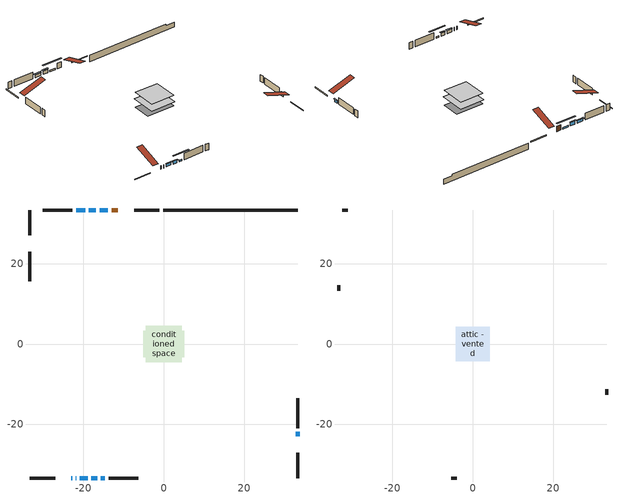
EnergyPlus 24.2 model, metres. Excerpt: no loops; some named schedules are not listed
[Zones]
conditioned space
 floor adiabatic (AdiabaticFloorConstruction): -4.49,-4.49 -4.49,4.49 4.49,4.49 4.49,-4.49 z0.61
 floor foundation (Slab1 construction): -5.12,-3.26 -5.12,3.26 5.12,3.26 5.12,-3.26 z-1.69
 wall outside (RimJoist1 construction): -1.1,33.36 -7.38,33.36 / -33.36,-33.36 -27.07,-33.36 / -33.36,33.36 -33.36,27.07 / 33.36,-33.36 33.36,-27.07 z0.61:0.91
 wall outside (AdiabaticWallConstruction 1): -11.44,33.36 -13,33.36 z0.61:2.64
 wall outside (AdiabaticWallConstruction): -23.01,-33.36 -22.81,-33.36 / -21.88,-33.36 -21.81,-33.36 z0.61:1.83; -13.93,33.36 -15.96,33.36 / -15.68,-33.36 -14.66,-33.36 z0.61:1.17; -20.89,-33.36 -18.96,-33.36 / -18.03,-33.36 -16.6,-33.36 z0.61:1.65; 33.36,-23.01 33.36,-21.89 / -19.57,33.36 -21.81,33.36 z0.61:1.6; -16.89,33.36 -18.64,33.36 z0.61:1.91
 wall outside (Wall1 construction): -22.74,33.36 -30.15,33.36 / -13.73,-33.36 -6.32,-33.36 / -33.36,23.01 -33.36,15.6 / 33.36,-20.96 33.36,-13.56 z0.61:3.05
 wall foundation (FoundationWall1 construction): -0.17,33.36,-1.69 -0.17,33.36,0.61 30.01,33.36,0.61 30.01,33.36,0.1 33.36,33.36,0.1 33.36,33.36,-1.69
 window (WindowConstruction 5): -23.01,-33.36 -22.81,-33.36 z0.61:1.83
 window (WindowConstruction 8): -13.93,33.36 -15.96,33.36 z0.61:1.17
 window (WindowConstruction 6): -21.88,-33.36 -21.81,-33.36 z0.61:1.83
 window (WindowConstruction): -20.89,-33.36 -18.96,-33.36 z0.61:1.65
 window (WindowConstruction 1): -18.03,-33.36 -16.6,-33.36 z0.61:1.65
 window (WindowConstruction 2): 33.36,-23.01 33.36,-21.89 z0.61:1.6
 window (WindowConstruction 3): -16.89,33.36 -18.64,33.36 z0.61:1.91
 window (WindowConstruction 4): -19.57,33.36 -21.81,33.36 z0.61:1.6
 window (WindowConstruction 7): -15.67,-33.36 -14.66,-33.36 z0.61:1.17
 door (Door): -11.45,33.36 -13,33.36 z0.61:2.64
 ceiling adiabatic (AdiabaticFloorConstruction): 4.49,-4.49 4.49,4.49 -4.49,4.49 -4.49,-4.49 z0.61
attic - vented
 floor to conditioned space (Floor1 construction Reversed): -4.29,-4.29 -4.29,4.29 4.29,4.29 4.29,-4.29 z3.05
 wall outside (Wall2 construction): -31.08,33.36 -32.43,33.36 / -5.39,-33.36 -4.04,-33.36 / -33.36,14.67 -33.36,13.32 / 33.36,-12.63 33.36,-11.27 z0.61:3.05
 roof outside (Roof1 construction): -10.52,33.36,3.05 -10.52,25,5.84 -8.31,25,5.84 -8.31,33.36,3.05; -23.94,-33.36,3.05 -23.94,-25,5.84 -26.15,-25,5.84 -26.15,-33.36,3.05; -33.36,23.94,3.05 -25,23.94,5.84 -25,26.15,5.84 -33.36,26.15,3.05; 33.36,-23.94,3.05 25,-23.94,5.84 25,-26.15,5.84 33.36,-26.15,3.05
shading: -18.6,33.36 -11.29,33.36 -11.29,33.77 -18.6,33.77 z3.81; -18.75,-33.36 -21.09,-33.36 -21.09,-33.77 -18.75,-33.77 z1.85; -16.4,-33.36 -18.23,-33.36 -18.23,-33.77 -16.4,-33.77 z1.85; 33.36,-21.69 33.36,-23.21 33.77,-23.21 33.77,-21.69 z1.8; -18.84,33.36 -16.69,33.36 -16.69,33.77 -18.84,33.77 z2.11; -22.01,33.36 -19.37,33.36 -19.37,33.77 -22.01,33.77 z1.8; -12.02,-33.36 -18.31,-33.36 -18.31,-33.77 -12.02,-33.77 z3.81
[Building]
Building 1: Terrain=Suburbs
[Site:Location]
Calgary Intl AP_AB: Latitude {deg}=51.11; Longitude {deg}=-114.02; Time Zone {hr}=-7; Elevation {m}=1084; Keep Site Location Information=Yes
[Site:GroundTemperature:Shallow]
0.326196, -1.55603, -1.70677, -0.813554, 2.7722, 6.34125, 9.43543, 11.3955, 11.562, 9.96783, 6.95256, 3.49299
[Site:WaterMainsTemperature]
Calculation Method=Schedule; Temperature Schedule=mains temperature schedule
[Material] Roughness=Rough; Thermal Absorptance=0.9
Name | Thickness {m} | Conductivity {W/m-K} | Density {kg/m3} | Specific Heat {J/kg-K} | Solar Absorptance | Visible Absorptance
asphalt or fiberglass shingles | 0.00635 | 0.162714 | 1121.4 | 1465.45 | 0.4 | 0.4
ceiling loosefill ins | 0.169333 | 0.0480833 | 16.02 | 1046.75 | 0.7 | 0.7
ceiling stud and cavity | 0.1397 | 0.154052 | 65.682 | 1177.47 | 0.7 | 0.7
concrete 4.0 in. | 0.1016 | 1.803125 | 2242.8 | 837.4 | 0.7 | 0.7
concrete 8.0 in. | 0.2032 | 1.803125 | 2242.8 | 837.4 | 0.7 | 0.7
door material | 0.04445 | 0.0451087 | 512.64 | 1214.23 | 0.7 | 0.7
exterior vertical ins | 0.0016772 | 0.029427 | 32.04 | 1214.23 | 0.7 | 0.7
floor covering | 0.0127 | 0.0433444 | 54.468 | 1339.84 | 0.6 | 0.6
floor rigid ins; wall rigid ins | 0.512978 | 0.029427 | 32.04 | 1214.23 | 0.7 | 0.7
floor stud and cavity | 0.1397 | 1.75129 | 37.0049 | 1207.88 | 0.7 | 0.7
furniture material conditioned space 1 | 0.1524 | 0.115458 | 640.8 | 1214.23 | 0.6 | 0.6
gypsum board | 0.0127 | 0.160291 | 801 | 837.4 | 0.6 | 0.6
gypsum board 1 | 0.0127 | 0.160291 | 801 | 837.4 | 0.7 | 0.7
osb sheathing 0.5 in. | 0.0127 | 0.115458 | 512.64 | 1214.23 | 0.7 | 0.7
osb sheathing 0.75 in. | 0.01905 | 0.115458 | 512.64 | 1214.23 | 0.7 | 0.7
rim joist stud and cavity | 0.0508 | 0.648972 | 50.32683 | 1063.81 | 0.6 | 0.6
wall stud and cavity | 0.1397 | 0.126336 | 139.0536 | 1170.24 | 0.7 | 0.7
wall stud and cavity 1 | 0.0889 | 6.9971 | 50.32683 | 1063.81 | 0.6 | 0.6
wall stud and cavity 2 | 0.0889 | 0.380278 | 52.3479 | 1209.89 | 0.7 | 0.7
wall stud and cavity 3 | 0.0889 | 0.391764 | 83.0341 | 1211.67 | 0.7 | 0.7
wood siding | 0.0254 | 0.102417 | 544.68 | 1172.36 | 0.4 | 0.4
wood siding 1 | 0.00254 | 0.102417 | 544.68 | 1172.36 | 0.4 | 0.4
wood siding 2; wood siding 3; wood siding 4 | 0.0254 | 0.102417 | 544.68 | 1172.36 | 0.7 | 0.7
[WindowMaterial:SimpleGlazingSystem]
Name | U-Factor {W/m2-K} | Solar Heat Gain Coefficient
WindowMaterial | 4.19945 | 0.68
WindowMaterial 1 | 4.41294 | 0.67
WindowMaterial 2 | 4.67072 | 0.66
WindowMaterial 3 | 4.11825 | 0.69
WindowMaterial 4 | 4.80529 | 0.61
WindowMaterial 5 | 6.688684 | 0.45
WindowMaterial 6 | 5.31574 | 0.62
[Construction]
AdiabaticFloorConstruction: floor stud and cavity, floor rigid ins, osb sheathing 0.75 in., floor covering
AdiabaticWallConstruction: wood siding 3, wall rigid ins, wall stud and cavity 2, gypsum board
AdiabaticWallConstruction 1: wood siding 4, wall rigid ins, wall stud and cavity 2, gypsum board
Door: door material
Floor1 construction Reversed: gypsum board, ceiling stud and cavity, ceiling loosefill ins
FoundationWall1 construction: concrete 8.0 in., gypsum board 1
furniture construction conditioned space 1: furniture material conditioned space 1
PartitionWallConstruction: gypsum board, wall stud and cavity 3, gypsum board
RimJoist1 construction: wood siding 2, rim joist stud and cavity
Roof1 construction: asphalt or fiberglass shingles
Slab1 construction: concrete 4.0 in.
Wall1 construction: wood siding, osb sheathing 0.5 in., wall stud and cavity, gypsum board
Wall2 construction: wood siding 1, wall stud and cavity 1
WindowConstruction: WindowMaterial
WindowConstruction 1: WindowMaterial 1
WindowConstruction 2; WindowConstruction 4: WindowMaterial 2
WindowConstruction 3: WindowMaterial 3
WindowConstruction 5: WindowMaterial 4
WindowConstruction 6: WindowMaterial 5
WindowConstruction 7; WindowConstruction 8: WindowMaterial 6
[Zone] Multiplier=1; Part of Total Floor Area=Yes
Name | Volume {m3}
attic - vented | 33.394
conditioned space | 378.8
[Space]
Name | Zone | Volume {m3}
attic - vented 1 | attic - vented | 33.394
conditioned space 1 | conditioned space | 378.8
[ZoneInfiltration:EffectiveLeakageArea]
infil attic - vented 1: Zone or Space=attic - vented 1; Schedule=Always On Discrete; Effective Air Leakage Area {cm2}=2529.26; Stack Coefficient=0.000363473; Wind Coefficient=1.28812e-05
[ZoneMixing]
whole house fan mix: Zone or Space=attic - vented; Schedule=Always On Continuous; Design Flow Rate Calculation Method=Flow/Zone; Design Flow Rate {m3/s}=0; Source Zone or Space=conditioned space
[SurfaceProperty:ExposedFoundationPerimeter]
Slab1: Exposed Perimeter Calculation Method=TotalExposedPerimeter; Total Exposed Perimeter {m}=33.528
[InternalMass] Zone or ZoneList=conditioned space; Space or SpaceList=conditioned space 1
Name | Construction | Surface Area {m2}
furniture mass conditioned space 1 | furniture construction conditioned space 1 | 59.0403
partition wall mass | PartitionWallConstruction | 147.601
[Lights]
interior lighting: Zone or ZoneList or Space or SpaceList=conditioned space 1; Schedule=interior lighting schedule; Design Level Calculation Method=LightingLevel; Lighting Level {W}=343.2; Return Air Fraction=0; Fraction Radiant=0.6; Fraction Visible=0.2; Fraction Replaceable=1
[People]
occupants: Zone or ZoneList or Space or SpaceList=conditioned space 1; Number of People Schedule=occupants schedule; Number of People Calculation Method=People; Number of People=3; Fraction Radiant=0.314171; Sensible Heat Fraction=0.56303; Activity Level Schedule=occupants activity schedule; Carbon Dioxide Generation Rate {m3/s-W}=0; Enable ASHRAE 55 Comfort Warnings=No; Mean Radiant Temperature Calculation Type=EnclosureAveraged
[ElectricEquipment] Zone or ZoneList or Space or SpaceList=conditioned space 1; Design Level Calculation Method=EquipmentLevel
Name | Schedule | Design Level {W} | Fraction Latent | Fraction Radiant | Fraction Lost
clothes dryer | clothes dryer schedule | 140.772 | 0.015 | 0.081 | 0.85
clothes washer | clothes washer schedule | 32.1985 | 0.03 | 0.162 | 0.7
cooking range | cooking range schedule | 215.147 | 0.08 | 0.432 | 0.2
dishwasher | dishwasher schedule | 66.8632 | 0.3 | 0.18 | 0.4
fridge | fridge schedule | 72.9452 | 0 | 0.6 | 0
mech vent bath fan 0 | mech vent bath fan 0 schedule | 50.2 | 0 | 0 | 1
mech vent bath fan 1 | mech vent bath fan 1 schedule | 50.2 | 0 | 0 | 1
mech vent house fan | mech vent house fan schedule | 0 | 0 | 0 | 1
mech vent house fan cfis | mech vent house fan cfis schedule | 0 | 0 | 0 | 0
mech vent range fan 0 | mech vent range fan 0 schedule | 57 | 0 | 0 | 1
misc plug loads | misc plug loads schedule | 494.7 | 0.045 | 0.513 | 0.1
whole house fan | Always On Discrete | 0 | 0 | 0 | 1
[OtherEquipment] Zone or ZoneList or Space or SpaceList=conditioned space 1; Design Level Calculation Method=EquipmentLevel
Name | Fuel Type | Schedule | Design Level {W} | Fraction Latent | Fraction Radiant | Fraction Lost
clothes dryer 1 | Electricity | clothes dryer schedule | 0 | 0.015 | 0.081 | 0.85
cooking range 1 | Electricity | cooking range schedule | 0 | 0.08 | 0.432 | 0.2
general water use latent | None | general water use schedule | 62.594 | 1 | 0 | 0
general water use sensible | None | general water use schedule | -61.6891 | 0 | 0.6 | 0
mech vent house fan latent load | None | Always On Discrete | 0 | 1 | 0 | 0
mech vent house fan sensible load | None | Always On Discrete | 0 | 0 | 0 | 0
water heater energy adjustment1 | NaturalGas | Always On Discrete | 0.01 | 0 | 0 | 1
[ZoneInfiltration:DesignFlowRate] Zone or ZoneList or Space or SpaceList=conditioned space 1; Schedule=Always On Discrete; Design Flow Rate Calculation Method=Flow/Zone; Design Flow Rate {m3/s}=0
infil flow; natural vent flow; whole house fan flow
[AvailabilityManager:Scheduled]
furnace airloop Availability Manager: Schedule=Always On Discrete
[Foundation:Kiva]
Foundation Kiva 1: Initial Indoor Air Temperature {C}=18; Wall Height Above Grade {m}=0.609996; Wall Depth Below Slab {m}=0.2032; Custom Block Material Name 1=exterior vertical ins; Custom Block Depth 1 {m}=2.29999; Custom Block X Position 1 {m}=0.2159; Custom Block Z Position 1 {m}=0
[Foundation:Kiva:Settings]
Soil Conductivity {W/m-K}=0.849921; Soil Density {kg/m3}=1842.3; Soil Specific Heat {J/kg-K}=418.7; Ground Solar Absorptivity=0.9; Ground Thermal Absorptivity=0.9; Ground Surface Roughness {m}=0.03; Far-Field Width {m}=40; Deep-Ground Boundary Condition=ZeroFlux; Deep-Ground Depth {m}=40; Minimum Cell Dimension {m}=0.2; Maximum Cell Growth Coefficient=3; Simulation Timestep=Timestep
[Exterior:Lights]
exterior lighting: Schedule=exterior lighting schedule; Design Level {W}=75.6
[EnergyManagementSystem:GlobalVariable]
furnace_airloop_Fan_RTF
infil_program_Qfan
infil_program_Qinf
natural_vent_program_Qnv
natural_vent_program_Qwhf
[EnergyManagementSystem:Sensor]
Name | Output:Variable or Output:Meter Index Key | Output:Variable or Output:Meter
airflow_gain | infil flow | Infiltration Sensible Heat Gain Energy
airflow_gain_1 | natural vent flow | Infiltration Sensible Heat Gain Energy
airflow_gain_2 | whole house fan flow | Infiltration Sensible Heat Gain Energy
airflow_loss | infil flow | Infiltration Sensible Heat Loss Energy
airflow_loss_1 | natural vent flow | Infiltration Sensible Heat Loss Energy
airflow_loss_2 | whole house fan flow | Infiltration Sensible Heat Loss Energy
clg_load_cond |  | Cooling:EnergyTransfer:Zone:CONDITIONED SPACE
clg_sp_s; clg_sp_s_1 | cooling setpoint | Schedule Value
clothes_dryer_exhaust_0_sch_s | clothes dryer exhaust 0 schedule | Schedule Value
cool_season | cooling season schedule | Schedule Value
htg_load_cond |  | Heating:EnergyTransfer:Zone:CONDITIONED SPACE
htg_sp_s; htg_sp_s_1 | heating setpoint | Schedule Value
ig_ee_conv | clothes dryer | Electric Equipment Convective Heating Energy
ig_ee_conv_2 | cooking range | Electric Equipment Convective Heating Energy
ig_ee_conv_4 | fridge | Electric Equipment Convective Heating Energy
ig_ee_conv_5 | misc plug loads | Electric Equipment Convective Heating Energy
ig_ee_conv_6 | whole house fan | Electric Equipment Convective Heating Energy
ig_ee_rad | clothes dryer | Electric Equipment Radiant Heating Energy
ig_ee_rad_2 | cooking range | Electric Equipment Radiant Heating Energy
ig_ee_rad_4 | fridge | Electric Equipment Radiant Heating Energy
ig_ee_rad_5 | misc plug loads | Electric Equipment Radiant Heating Energy
ig_ee_rad_6 | whole house fan | Electric Equipment Radiant Heating Energy
ig_lgt_conv | interior lighting | Lights Convective Heating Energy
ig_lgt_rad | interior lighting | Lights Radiant Heating Energy
ig_lgt_vis | interior lighting | Lights Visible Radiation Heating Energy
ig_oe_conv | clothes dryer 1 | Other Equipment Convective Heating Energy
ig_oe_conv_1 | cooking range 1 | Other Equipment Convective Heating Energy
ig_oe_conv_2 | general water use latent | Other Equipment Convective Heating Energy
ig_oe_conv_3 | general water use sensible | Other Equipment Convective Heating Energy
ig_oe_conv_4 | water heater energy adjustment1 | Other Equipment Convective Heating Energy
ig_oe_rad | clothes dryer 1 | Other Equipment Radiant Heating Energy
ig_oe_rad_1 | cooking range 1 | Other Equipment Radiant Heating Energy
ig_oe_rad_2 | general water use latent | Other Equipment Radiant Heating Energy
ig_oe_rad_3 | general water use sensible | Other Equipment Radiant Heating Energy
ig_oe_rad_4 | water heater energy adjustment1 | Other Equipment Radiant Heating Energy
ig_ppl_conv | occupants | People Convective Heating Energy
ig_ppl_rad | occupants | People Radiant Heating Energy
im_conv | furniture mass conditioned space 1 | Surface Inside Face Convection Heat Gain Energy
im_conv_1 | partition wall mass | Surface Inside Face Convection Heat Gain Energy
im_ig | furniture mass conditioned space 1 | Surface Inside Face Internal Gains Radiation Heat Gain Energy
im_ig_1 | partition wall mass | Surface Inside Face Internal Gains Radiation Heat Gain Energy
im_lgt | furniture mass conditioned space 1 | Surface Inside Face Lights Radiation Heat Gain Energy
im_lgt_1 | partition wall mass | Surface Inside Face Lights Radiation Heat Gain Energy
im_sol | furniture mass conditioned space 1 | Surface Inside Face Solar Radiation Heat Gain Energy
im_sol_1 | partition wall mass | Surface Inside Face Solar Radiation Heat Gain Energy
im_surf | furniture mass conditioned space 1 | Surface Inside Face Net Surface Thermal Radiation Heat Gain Energy
im_surf_1 | partition wall mass | Surface Inside Face Net Surface Thermal Radiation Heat Gain Energy
mech_vent_bath_fan_0_sch_s | mech vent bath fan 0 schedule | Schedule Value
mech_vent_bath_fan_1_sch_s | mech vent bath fan 1 schedule | Schedule Value
mech_vent_range_fan_0_sch_s | mech vent range fan 0 schedule | Schedule Value
mv_conv | mech vent bath fan 0 | Electric Equipment Convective Heating Energy
mv_conv_1 | mech vent bath fan 1 | Electric Equipment Convective Heating Energy
mv_conv_2 | mech vent house fan | Electric Equipment Convective Heating Energy
mv_conv_3 | mech vent house fan cfis | Electric Equipment Convective Heating Energy
mv_conv_4 | mech vent range fan 0 | Electric Equipment Convective Heating Energy
mv_conv_5 | mech vent house fan latent load | Other Equipment Convective Heating Energy
mv_conv_6 | mech vent house fan sensible load | Other Equipment Convective Heating Energy
mv_rad | mech vent bath fan 0 | Electric Equipment Radiant Heating Energy
mv_rad_1 | mech vent bath fan 1 | Electric Equipment Radiant Heating Energy
mv_rad_2 | mech vent house fan | Electric Equipment Radiant Heating Energy
mv_rad_3 | mech vent house fan cfis | Electric Equipment Radiant Heating Energy
mv_rad_4 | mech vent range fan 0 | Electric Equipment Radiant Heating Energy
mv_rad_5 | mech vent house fan latent load | Other Equipment Radiant Heating Energy
mv_rad_6 | mech vent house fan sensible load | Other Equipment Radiant Heating Energy
natural_vent_s | natural vent schedule | Schedule Value
out_pb_s |  | Site Outdoor Air Barometric Pressure
out_wt_s |  | Site Outdoor Air Humidity Ratio
site_vw_s |  | Site Wind Speed
ss_back_out | Window1 | Surface Window Shortwave from Zone Back Out Window Heat Transfer Rate
ss_back_out_1 | Window10 | Surface Window Shortwave from Zone Back Out Window Heat Transfer Rate
ss_back_out_2 | Window2 | Surface Window Shortwave from Zone Back Out Window Heat Transfer Rate
ss_back_out_3 | Window3 | Surface Window Shortwave from Zone Back Out Window Heat Transfer Rate
ss_back_out_4 | Window4 | Surface Window Shortwave from Zone Back Out Window Heat Transfer Rate
ss_back_out_5 | Window5 | Surface Window Shortwave from Zone Back Out Window Heat Transfer Rate
ss_back_out_6 | Window6 | Surface Window Shortwave from Zone Back Out Window Heat Transfer Rate
ss_back_out_7 | Window7 | Surface Window Shortwave from Zone Back Out Window Heat Transfer Rate
ss_back_out_8 | Window9 | Surface Window Shortwave from Zone Back Out Window Heat Transfer Rate
ss_conv | Door1 | Surface Inside Face Convection Heat Gain Energy
ss_conv_1 | Window1 | Surface Inside Face Convection Heat Gain Energy
ss_conv_2 | Window10 | Surface Inside Face Convection Heat Gain Energy
ss_conv_3 | Window2 | Surface Inside Face Convection Heat Gain Energy
ss_conv_4 | Window3 | Surface Inside Face Convection Heat Gain Energy
ss_conv_5 | Window4 | Surface Inside Face Convection Heat Gain Energy
ss_conv_6 | Window5 | Surface Inside Face Convection Heat Gain Energy
ss_conv_7 | Window6 | Surface Inside Face Convection Heat Gain Energy
ss_conv_8 | Window7 | Surface Inside Face Convection Heat Gain Energy
ss_conv_9 | Window9 | Surface Inside Face Convection Heat Gain Energy
ss_ig | Door1 | Surface Inside Face Internal Gains Radiation Heat Gain Energy
ss_ig_1 | Window1 | Surface Inside Face Internal Gains Radiation Heat Gain Energy
ss_ig_2 | Window10 | Surface Inside Face Internal Gains Radiation Heat Gain Energy
ss_ig_3 | Window2 | Surface Inside Face Internal Gains Radiation Heat Gain Energy
ss_ig_4 | Window3 | Surface Inside Face Internal Gains Radiation Heat Gain Energy
ss_ig_5 | Window4 | Surface Inside Face Internal Gains Radiation Heat Gain Energy
ss_ig_6 | Window5 | Surface Inside Face Internal Gains Radiation Heat Gain Energy
ss_ig_7 | Window6 | Surface Inside Face Internal Gains Radiation Heat Gain Energy
ss_ig_8 | Window7 | Surface Inside Face Internal Gains Radiation Heat Gain Energy
ss_ig_9 | Window9 | Surface Inside Face Internal Gains Radiation Heat Gain Energy
ss_lgt | Door1 | Surface Inside Face Lights Radiation Heat Gain Energy
ss_sol | Door1 | Surface Inside Face Solar Radiation Heat Gain Energy
ss_surf | Door1 | Surface Inside Face Net Surface Thermal Radiation Heat Gain Energy
ss_surf_1 | Window1 | Surface Inside Face Net Surface Thermal Radiation Heat Gain Energy
ss_surf_2 | Window10 | Surface Inside Face Net Surface Thermal Radiation Heat Gain Energy
ss_surf_3 | Window2 | Surface Inside Face Net Surface Thermal Radiation Heat Gain Energy
ss_surf_4 | Window3 | Surface Inside Face Net Surface Thermal Radiation Heat Gain Energy
ss_surf_5 | Window4 | Surface Inside Face Net Surface Thermal Radiation Heat Gain Energy
ss_surf_6 | Window5 | Surface Inside Face Net Surface Thermal Radiation Heat Gain Energy
ss_surf_7 | Window6 | Surface Inside Face Net Surface Thermal Radiation Heat Gain Energy
ss_surf_8 | Window7 | Surface Inside Face Net Surface Thermal Radiation Heat Gain Energy
ss_surf_9 | Window9 | Surface Inside Face Net Surface Thermal Radiation Heat Gain Energy
ss_trans_in | Window1 | Surface Window Transmitted Solar Radiation Rate
ss_trans_in_1 | Window10 | Surface Window Transmitted Solar Radiation Rate
ss_trans_in_2 | Window2 | Surface Window Transmitted Solar Radiation Rate
ss_trans_in_3 | Window3 | Surface Window Transmitted Solar Radiation Rate
ss_trans_in_4 | Window4 | Surface Window Transmitted Solar Radiation Rate
ss_trans_in_5 | Window5 | Surface Window Transmitted Solar Radiation Rate
ss_trans_in_6 | Window6 | Surface Window Transmitted Solar Radiation Rate
ss_trans_in_7 | Window7 | Surface Window Transmitted Solar Radiation Rate
ss_trans_in_8 | Window9 | Surface Window Transmitted Solar Radiation Rate
ss_trans_out | Window1 | Surface Inside Face Initial Transmitted Diffuse Transmitted Out Window Solar Radiation Rate
ss_trans_out_1 | Window10 | Surface Inside Face Initial Transmitted Diffuse Transmitted Out Window Solar Radiation Rate
ss_trans_out_2 | Window2 | Surface Inside Face Initial Transmitted Diffuse Transmitted Out Window Solar Radiation Rate
ss_trans_out_3 | Window3 | Surface Inside Face Initial Transmitted Diffuse Transmitted Out Window Solar Radiation Rate
ss_trans_out_4 | Window4 | Surface Inside Face Initial Transmitted Diffuse Transmitted Out Window Solar Radiation Rate
ss_trans_out_5 | Window5 | Surface Inside Face Initial Transmitted Diffuse Transmitted Out Window Solar Radiation Rate
ss_trans_out_6 | Window6 | Surface Inside Face Initial Transmitted Diffuse Transmitted Out Window Solar Radiation Rate
ss_trans_out_7 | Window7 | Surface Inside Face Initial Transmitted Diffuse Transmitted Out Window Solar Radiation Rate
ss_trans_out_8 | Window9 | Surface Inside Face Initial Transmitted Diffuse Transmitted Out Window Solar Radiation Rate
s_conv | Floor1 | Surface Inside Face Convection Heat Gain Energy
s_conv_1 | FoundationWall1 | Surface Inside Face Convection Heat Gain Energy
s_conv_10 | Wall1:180 | Surface Inside Face Convection Heat Gain Energy
s_conv_11 | Wall1:270 | Surface Inside Face Convection Heat Gain Energy
s_conv_12 | Wall1:90 | Surface Inside Face Convection Heat Gain Energy
s_conv_2 | inferred conditioned ceiling | Surface Inside Face Convection Heat Gain Energy
s_conv_3 | inferred conditioned floor | Surface Inside Face Convection Heat Gain Energy
s_conv_4 | RimJoist1:0 | Surface Inside Face Convection Heat Gain Energy
s_conv_5 | RimJoist1:180 | Surface Inside Face Convection Heat Gain Energy
s_conv_6 | RimJoist1:270 | Surface Inside Face Convection Heat Gain Energy
s_conv_7 | RimJoist1:90 | Surface Inside Face Convection Heat Gain Energy
s_conv_8 | Slab1 | Surface Inside Face Convection Heat Gain Energy
s_conv_9 | Wall1:0 | Surface Inside Face Convection Heat Gain Energy
s_ig | Floor1 | Surface Inside Face Internal Gains Radiation Heat Gain Energy
s_ig_1 | FoundationWall1 | Surface Inside Face Internal Gains Radiation Heat Gain Energy
s_ig_10 | Wall1:180 | Surface Inside Face Internal Gains Radiation Heat Gain Energy
s_ig_11 | Wall1:270 | Surface Inside Face Internal Gains Radiation Heat Gain Energy
s_ig_12 | Wall1:90 | Surface Inside Face Internal Gains Radiation Heat Gain Energy
s_ig_2 | inferred conditioned ceiling | Surface Inside Face Internal Gains Radiation Heat Gain Energy
s_ig_3 | inferred conditioned floor | Surface Inside Face Internal Gains Radiation Heat Gain Energy
s_ig_4 | RimJoist1:0 | Surface Inside Face Internal Gains Radiation Heat Gain Energy
s_ig_5 | RimJoist1:180 | Surface Inside Face Internal Gains Radiation Heat Gain Energy
s_ig_6 | RimJoist1:270 | Surface Inside Face Internal Gains Radiation Heat Gain Energy
s_ig_7 | RimJoist1:90 | Surface Inside Face Internal Gains Radiation Heat Gain Energy
s_ig_8 | Slab1 | Surface Inside Face Internal Gains Radiation Heat Gain Energy
s_ig_9 | Wall1:0 | Surface Inside Face Internal Gains Radiation Heat Gain Energy
s_lgt | Floor1 | Surface Inside Face Lights Radiation Heat Gain Energy
s_lgt_1 | FoundationWall1 | Surface Inside Face Lights Radiation Heat Gain Energy
s_lgt_10 | Wall1:180 | Surface Inside Face Lights Radiation Heat Gain Energy
s_lgt_11 | Wall1:270 | Surface Inside Face Lights Radiation Heat Gain Energy
s_lgt_12 | Wall1:90 | Surface Inside Face Lights Radiation Heat Gain Energy
s_lgt_2 | inferred conditioned ceiling | Surface Inside Face Lights Radiation Heat Gain Energy
s_lgt_3 | inferred conditioned floor | Surface Inside Face Lights Radiation Heat Gain Energy
s_lgt_4 | RimJoist1:0 | Surface Inside Face Lights Radiation Heat Gain Energy
s_lgt_5 | RimJoist1:180 | Surface Inside Face Lights Radiation Heat Gain Energy
s_lgt_6 | RimJoist1:270 | Surface Inside Face Lights Radiation Heat Gain Energy
s_lgt_7 | RimJoist1:90 | Surface Inside Face Lights Radiation Heat Gain Energy
s_lgt_8 | Slab1 | Surface Inside Face Lights Radiation Heat Gain Energy
s_lgt_9 | Wall1:0 | Surface Inside Face Lights Radiation Heat Gain Energy
s_sol | Floor1 | Surface Inside Face Solar Radiation Heat Gain Energy
s_sol_1 | FoundationWall1 | Surface Inside Face Solar Radiation Heat Gain Energy
s_sol_10 | Wall1:180 | Surface Inside Face Solar Radiation Heat Gain Energy
s_sol_11 | Wall1:270 | Surface Inside Face Solar Radiation Heat Gain Energy
s_sol_12 | Wall1:90 | Surface Inside Face Solar Radiation Heat Gain Energy
s_sol_2 | inferred conditioned ceiling | Surface Inside Face Solar Radiation Heat Gain Energy
s_sol_3 | inferred conditioned floor | Surface Inside Face Solar Radiation Heat Gain Energy
s_sol_4 | RimJoist1:0 | Surface Inside Face Solar Radiation Heat Gain Energy
s_sol_5 | RimJoist1:180 | Surface Inside Face Solar Radiation Heat Gain Energy
